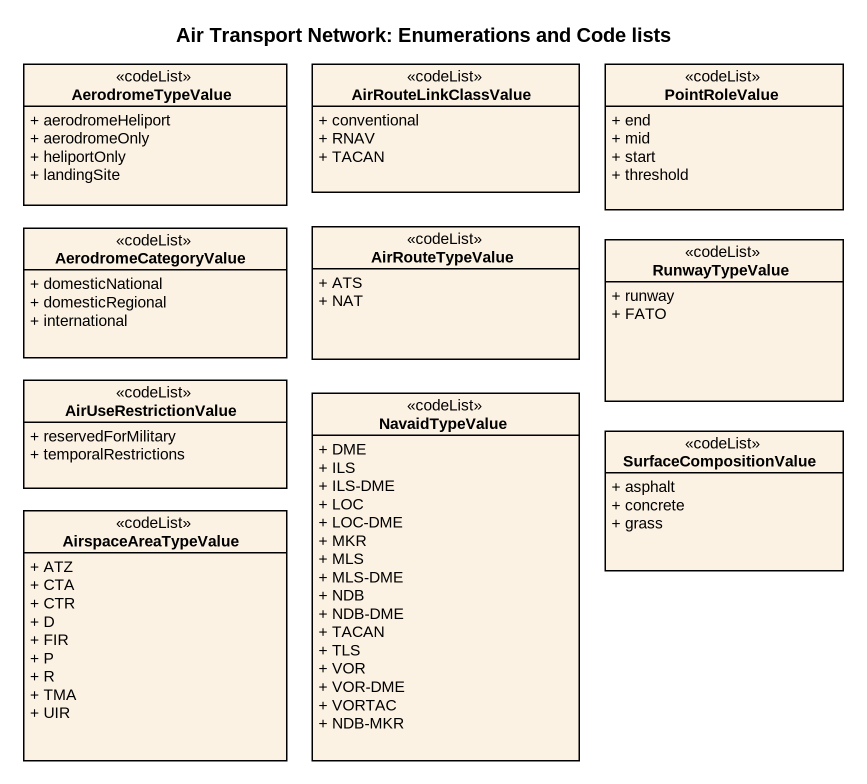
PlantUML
@startuml
title Air Transport Network: Enumerations and Code lists
hide circle
hide empty members
skinparam classAttributeIconSize 0
class AerodromeTypeValue <<codeList>> {
  + aerodromeHeliport
  + aerodromeOnly
  + heliportOnly
  + landingSite
}
class AirRouteLinkClassValue <<codeList>> {
  + conventional
  + RNAV
  + TACAN
}
class PointRoleValue <<codeList>> {
  + end
  + mid
  + start
  + threshold
}
class AerodromeCategoryValue <<codeList>> {
  + domesticNational
  + domesticRegional
  + international
}
class AirRouteTypeValue <<codeList>> {
  + ATS
  + NAT
}
class RunwayTypeValue <<codeList>> {
  + runway
  + FATO
}
class AirUseRestrictionValue <<codeList>> {
  + reservedForMilitary
  + temporalRestrictions
}
class NavaidTypeValue <<codeList>> {
  + DME
  + ILS
  + ILS-DME
  + LOC
  + LOC-DME
  + MKR
  + MLS
  + MLS-DME
  + NDB
  + NDB-DME
  + TACAN
  + TLS
  + VOR
  + VOR-DME
  + VORTAC
  + NDB-MKR
}
class SurfaceCompositionValue <<codeList>> {
  + asphalt
  + concrete
  + grass
}
class AirspaceAreaTypeValue <<codeList>> {
  + ATZ
  + CTA
  + CTR
  + D
  + FIR
  + P
  + R
  + TMA
  + UIR
}
@enduml
